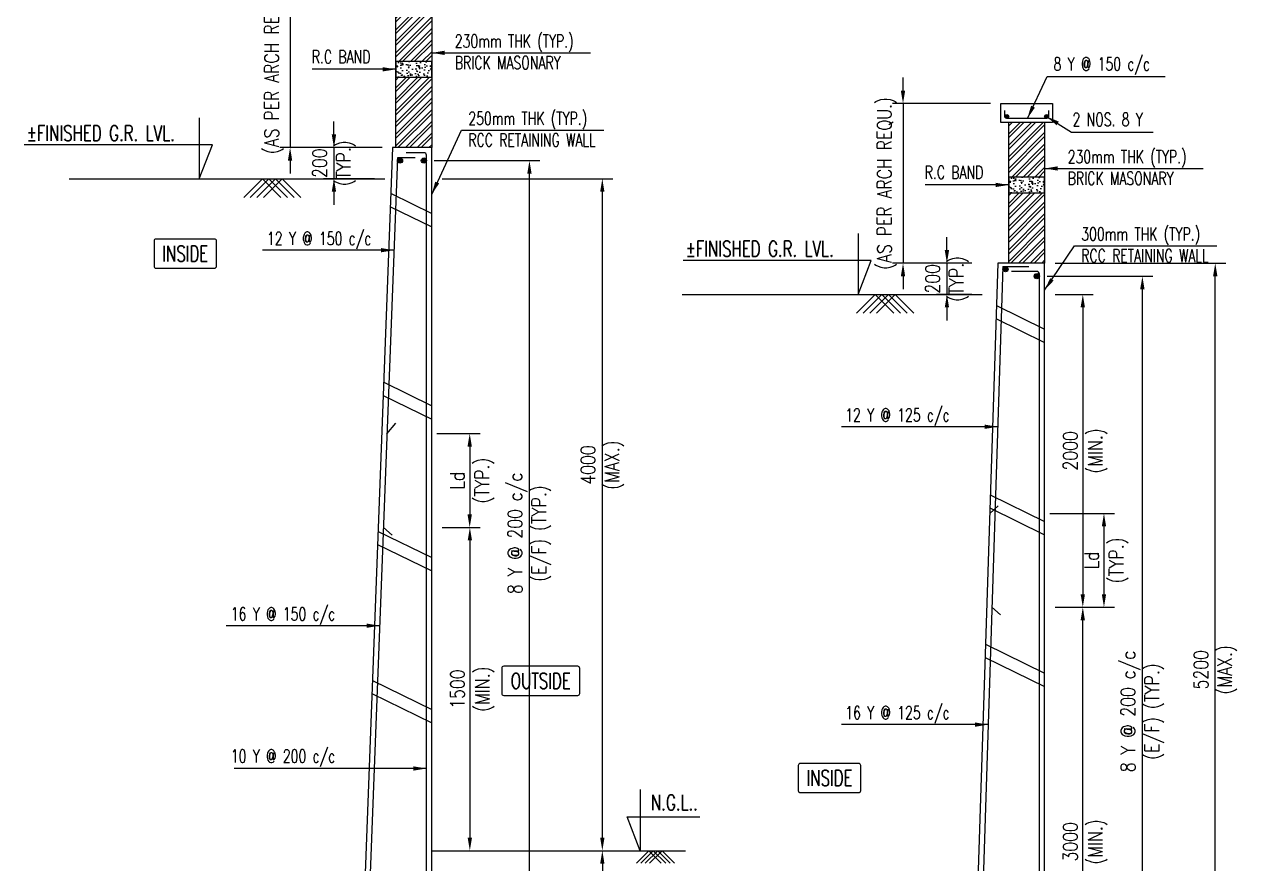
# Model space of a CAD drawing. Extents: x 345615 to 1272425, y -526289 to -156124.
# Drawn here: x 660745 to 684020, y -296770 to -280668 of the extents above; entities that cross this region are included whole.
import ezdxf
from ezdxf.enums import TextEntityAlignment as Align
from ezdxf.lldxf.tags import DXFTag

# ---------------------------------------------------------------- set-up
doc = ezdxf.new("R2010")
doc.units = 0
doc.header["$LTSCALE"] = 500
doc.header["$MEASUREMENT"] = 0
doc.header["$PDMODE"] = 35
doc.header["$PDSIZE"] = -15
doc.layers.get('DEFPOINTS').update_dxf_attribs({"color": 4})
for name, color, linetype in [('NO. BEAM', 3, 'Continuous'), ('S-COLUMN', 1, 'Continuous'), ('S-CONCRET LINE', 4, 'Continuous'), ('S-DIM-1', 5, 'Continuous'), ('S-HATCH', 253, 'Continuous'), ('S-LEVEL SECTION', 3, 'Continuous'), ('S-PCC', 9, 'Continuous'), ('S-REINFORCEMENT', 6, 'Continuous'), ('S-RETAINING WALL', 6, 'Continuous'), ('S-TEXT-1', 4, 'Continuous'), ('TITLE', 4, 'Continuous')]:
    doc.layers.add(name, color=color, linetype=linetype)
doc.layers.add('RIDE-PROFILE', color=8, linetype='Continuous', lineweight=25)
doc.styles.add('ROMANS', font='simplex.shx', dxfattribs={"width": 0.8, "height": 275, "bigfont": 'bigfont.shx'})
tags = doc.linetypes.add('HIDDEN', pattern=[0.375, 0.25, -0.125]).pattern_tags.tags
tags[6:7] = [DXFTag(74, 4), DXFTag(75, 0), DXFTag(340, '0'), DXFTag(46, 1.0), DXFTag(50, 0.0), DXFTag(44, 0.0), DXFTag(45, 0.0)]
tags[4:5] = [DXFTag(74, 4), DXFTag(75, 0), DXFTag(340, '0'), DXFTag(46, 1.0), DXFTag(50, 0.0), DXFTag(44, 0.0), DXFTag(45, 0.0)]
doc.dimstyles.new('dim100', dxfattribs={"dimtxt": 250, "dimasz": 250, "dimexe": 200, "dimexo": 200, "dimgap": 100, "dimtad": 1, "dimdec": 0, "dimzin": 0, "dimdsep": 46, "dimtxsty": 'ROMANS', "dimcen": 0, "dimclrd": 5, "dimclre": 5, "dimclrt": 4, "dimadec": 0, "dimazin": 0, "dimtfac": 1, "dimtdec": 0, "dimtix": 1, "dimtofl": 0, "dimtmove": 2, "dimatfit": 3, "dimfxl": 0, "dimtolj": 1, "dimtzin": 0, "dimlwd": -1, "dimlwe": -1, "dimarcsym": 0})
doc.dimstyles.new('dim33.33', dxfattribs={"dimtxt": 250, "dimasz": 250, "dimexe": 200, "dimexo": 200, "dimgap": 100, "dimtad": 1, "dimdec": 0, "dimlfac": 0.333331, "dimzin": 0, "dimdsep": 46, "dimtxsty": 'ROMANS', "dimcen": 0, "dimclrd": 5, "dimclre": 5, "dimclrt": 4, "dimadec": 0, "dimazin": 0, "dimtfac": 1, "dimtdec": 0, "dimtix": 1, "dimtofl": 0, "dimtmove": 2, "dimatfit": 3, "dimfxl": 0, "dimtolj": 1, "dimtzin": 0, "dimlwd": -1, "dimlwe": -1, "dimarcsym": 0})

# ---------------------------------------------------------------- blocks, each defined once
blk = doc.blocks.new('*D227')
at = {"layer": 'DEFPOINTS', "color": 0}
for p in [(668416, -283282, 0), (670443, -283282), (668416, -298670, 0)]:
    blk.add_point(p, dxfattribs=at)
at = {"layer": 'S-DIM-1', "color": 5}
for p, q in [((668616, -283282), (670643, -283282)), ((668616, -298670), (670643, -298670))]:
    blk.add_line(p, q, dxfattribs=at)
at = {"layer": 'S-DIM-1', "color": 5, "lineweight": -3}
blk.add_line((670443, -298420), (670443, -283532), dxfattribs=at)
at = {"layer": 'S-DIM-1', "color": 5}
for points in [[(670401, -283532), (670484, -283532), (670443, -283282)], [(670401, -298420), (670484, -298420), (670443, -298670)]]:
    blk.add_solid(points, dxfattribs=at)
at = {"layer": 'S-DIM-1', "color": 4, "insert": (670443, -290434), "char_height": 275, "attachment_point": 5, "rotation": 90, "style": 'ROMANS'}
blk.add_mtext('\\A1;8 Y @ 200 c/c\\P(E/F) (TYP.)', dxfattribs=at)
blk = doc.blocks.new('*D231')
at = {"layer": 'DEFPOINTS', "color": 0}
for p in [(668566, -283632, 0), (671842, -283632), (670346, -296520, 0)]:
    blk.add_point(p, dxfattribs=at)
at = {"layer": 'S-DIM-1', "color": 5}
for p, q in [((668766, -283632), (672042, -283632)), ((670546, -296520), (672042, -296520))]:
    blk.add_line(p, q, dxfattribs=at)
at = {"layer": 'S-DIM-1', "color": 5, "lineweight": -3}
blk.add_line((671842, -296270), (671842, -283882), dxfattribs=at)
at = {"layer": 'S-DIM-1', "color": 5}
for points in [[(671800, -283882), (671883, -283882), (671842, -283632)], [(671800, -296270), (671883, -296270), (671842, -296520)]]:
    blk.add_solid(points, dxfattribs=at)
at = {"layer": 'S-DIM-1', "color": 4, "insert": (671842, -289122), "char_height": 275, "attachment_point": 5, "rotation": 90, "style": 'ROMANS'}
blk.add_mtext('\\A1;{4000\\P(MAX.)}', dxfattribs=at)
blk = doc.blocks.new('*D232')
at = {"layer": 'DEFPOINTS', "color": 0}
for p in [(667816, -283032, -1), (666690, -283632), (667666, -283632, -1)]:
    blk.add_point(p, dxfattribs=at)
at = {"layer": 'S-DIM-1', "color": 5, "lineweight": -3}
for p, q in [((666690, -282782), (666690, -282532)), ((666690, -283032), (666690, -283632)), ((666690, -283882), (666690, -284132))]:
    blk.add_line(p, q, dxfattribs=at)
at = {"layer": 'S-DIM-1', "color": 5}
for p, q in [((667616, -283032), (666490, -283032)), ((667466, -283632), (666490, -283632))]:
    blk.add_line(p, q, dxfattribs=at)
for points in [[(666648, -282782), (666732, -282782), (666690, -283032)], [(666648, -283882), (666732, -283882), (666690, -283632)]]:
    blk.add_solid(points, dxfattribs=at)
at = {"layer": 'S-DIM-1', "color": 4, "insert": (666690, -283332), "char_height": 275, "attachment_point": 5, "rotation": 90, "style": 'ROMANS'}
blk.add_mtext('\\A1;200\\P(TYP.)', dxfattribs=at)
blk = doc.blocks.new('*D233')
at = {"layer": 'DEFPOINTS', "color": 0}
for p in [(667726, -279972), (665848, -283032), (667756, -283032)]:
    blk.add_point(p, dxfattribs=at)
at = {"layer": 'S-DIM-1', "color": 5, "lineweight": -3}
for p, q in [((665848, -279722), (665848, -279472)), ((665848, -279972), (665848, -283032)), ((665848, -283282), (665848, -283532))]:
    blk.add_line(p, q, dxfattribs=at)
at = {"layer": 'S-DIM-1', "color": 5}
for p, q in [((667526, -279972), (665648, -279972)), ((667556, -283032), (665648, -283032))]:
    blk.add_line(p, q, dxfattribs=at)
for points in [[(665806, -279722), (665889, -279722), (665848, -279972)], [(665806, -283282), (665889, -283282), (665848, -283032)]]:
    blk.add_solid(points, dxfattribs=at)
at = {"layer": 'S-DIM-1', "color": 4, "insert": (665538, -281502), "char_height": 275, "attachment_point": 5, "rotation": 90, "style": 'ROMANS'}
blk.add_mtext('\\A1;(AS PER ARCH REQU.)', dxfattribs=at)
blk = doc.blocks.new('*D234')
at = {"layer": 'DEFPOINTS', "color": 0}
for p in [(668466, -288520), (668566, -290320), (669296, -290320)]:
    blk.add_point(p, dxfattribs=at)
at = {"layer": 'S-DIM-1', "color": 5}
for p, q in [((668666, -288520), (669496, -288520)), ((668766, -290320), (669496, -290320))]:
    blk.add_line(p, q, dxfattribs=at)
at = {"layer": 'S-DIM-1', "color": 5, "lineweight": -3}
blk.add_line((669296, -288770), (669296, -290070), dxfattribs=at)
at = {"layer": 'S-DIM-1', "color": 5}
for points in [[(669254, -288770), (669338, -288770), (669296, -288520)], [(669254, -290070), (669338, -290070), (669296, -290320)]]:
    blk.add_solid(points, dxfattribs=at)
at = {"layer": 'S-DIM-1', "color": 4, "char_height": 275, "rotation": 90, "style": 'ROMANS'}
for s, insert, attachment_point in [('\\A1;(TYP.)', (669396, -289420), 2), ('\\A1;Ld', (669196, -289420), 8)]:
    blk.add_mtext(s, dxfattribs=dict(at, insert=insert, attachment_point=attachment_point))
blk = doc.blocks.new('*D235')
at = {"layer": 'DEFPOINTS', "color": 0}
for p in [(668566, -290320, 0), (668566, -296520), (669299, -296520)]:
    blk.add_point(p, dxfattribs=at)
at = {"layer": 'S-DIM-1', "color": 5}
for p, q in [((668766, -290320), (669499, -290320)), ((668766, -296520), (669499, -296520))]:
    blk.add_line(p, q, dxfattribs=at)
at = {"layer": 'S-DIM-1', "color": 5, "lineweight": -3}
blk.add_line((669299, -290570), (669299, -296270), dxfattribs=at)
at = {"layer": 'S-DIM-1', "color": 5}
for points in [[(669257, -290570), (669340, -290570), (669299, -290320)], [(669257, -296270), (669340, -296270), (669299, -296520)]]:
    blk.add_solid(points, dxfattribs=at)
at = {"layer": 'S-DIM-1', "color": 4, "char_height": 275, "rotation": 90, "style": 'ROMANS'}
for s, insert, attachment_point in [('\\A1;(MIN.)}', (669399, -293420), 2), ('\\A1;{1500', (669199, -293420), 8)]:
    blk.add_mtext(s, dxfattribs=dict(at, insert=insert, attachment_point=attachment_point))
blk = doc.blocks.new('*D236')
at = {"layer": 'DEFPOINTS', "color": 0}
for p in [(671075, -296520, 0), (669499, -300120, 0), (671842, -300120)]:
    blk.add_point(p, dxfattribs=at)
at = {"layer": 'S-DIM-1', "color": 5}
for p, q in [((671275, -296520), (672042, -296520)), ((669699, -300120), (672042, -300120))]:
    blk.add_line(p, q, dxfattribs=at)
at = {"layer": 'S-DIM-1', "color": 5, "lineweight": -3}
blk.add_line((671842, -296770), (671842, -299870), dxfattribs=at)
at = {"layer": 'S-DIM-1', "color": 5}
for points in [[(671800, -296770), (671883, -296770), (671842, -296520)], [(671800, -299870), (671883, -299870), (671842, -300120)]]:
    blk.add_solid(points, dxfattribs=at)
at = {"layer": 'S-DIM-1', "color": 4, "insert": (671752, -298320), "char_height": 275, "attachment_point": 5, "rotation": 90, "style": 'ROMANS'}
blk.add_mtext('\\A1; (MIN.)\\P1200MM ', dxfattribs=at)
blk = doc.blocks.new('*D239')
at = {"layer": 'DEFPOINTS', "color": 0}
for p in [(680182, -285500, 0), (682209, -285500), (680182, -303700, 0)]:
    blk.add_point(p, dxfattribs=at)
at = {"layer": 'S-DIM-1', "color": 5}
for p, q in [((680382, -285500), (682409, -285500)), ((680382, -303700), (682409, -303700))]:
    blk.add_line(p, q, dxfattribs=at)
at = {"layer": 'S-DIM-1', "color": 5, "lineweight": -3}
blk.add_line((682209, -303450), (682209, -285750), dxfattribs=at)
at = {"layer": 'S-DIM-1', "color": 5}
for points in [[(682167, -285750), (682250, -285750), (682209, -285500)], [(682167, -303450), (682250, -303450), (682209, -303700)]]:
    blk.add_solid(points, dxfattribs=at)
at = {"layer": 'S-DIM-1', "color": 4, "insert": (682209, -293850), "char_height": 275, "attachment_point": 5, "rotation": 90, "style": 'ROMANS'}
blk.add_mtext('\\A1;8 Y @ 200 c/c\\P(E/F) (TYP.)', dxfattribs=at)
blk = doc.blocks.new('*D243')
at = {"layer": 'DEFPOINTS', "color": 0}
for p in [(680332, -285250), (683608, -285250), (682112, -300850, 0)]:
    blk.add_point(p, dxfattribs=at)
at = {"layer": 'S-DIM-1', "color": 5}
for p, q in [((680532, -285250), (683808, -285250)), ((682312, -300850), (683808, -300850))]:
    blk.add_line(p, q, dxfattribs=at)
at = {"layer": 'S-DIM-1', "color": 5, "lineweight": -3}
blk.add_line((683608, -300600), (683608, -285500), dxfattribs=at)
at = {"layer": 'S-DIM-1', "color": 5}
for points in [[(683566, -285500), (683649, -285500), (683608, -285250)], [(683566, -300600), (683649, -300600), (683608, -300850)]]:
    blk.add_solid(points, dxfattribs=at)
at = {"layer": 'S-DIM-1', "color": 4, "insert": (683608, -293050), "char_height": 275, "attachment_point": 5, "rotation": 90, "style": 'ROMANS'}
blk.add_mtext('\\A1;5200\\P(MAX.)', dxfattribs=at)
blk = doc.blocks.new('*D244')
at = {"layer": 'DEFPOINTS', "color": 0}
for p in [(679132, -285250, -1), (678456, -285850), (679132, -285850, -1)]:
    blk.add_point(p, dxfattribs=at)
at = {"layer": 'S-DIM-1', "color": 5, "lineweight": -3}
for p, q in [((678456, -285000), (678456, -284750)), ((678456, -285250), (678456, -285850)), ((678456, -286100), (678456, -286350))]:
    blk.add_line(p, q, dxfattribs=at)
at = {"layer": 'S-DIM-1', "color": 5}
for p, q in [((678932, -285250), (678256, -285250)), ((678932, -285850), (678256, -285850))]:
    blk.add_line(p, q, dxfattribs=at)
for points in [[(678415, -285000), (678498, -285000), (678456, -285250)], [(678415, -286100), (678498, -286100), (678456, -285850)]]:
    blk.add_solid(points, dxfattribs=at)
at = {"layer": 'S-DIM-1', "color": 4, "insert": (678456, -285550), "char_height": 275, "attachment_point": 5, "rotation": 90, "style": 'ROMANS'}
blk.add_mtext('\\A1;200\\P(TYP.)', dxfattribs=at)
blk = doc.blocks.new('*D246')
at = {"layer": 'DEFPOINTS', "color": 0}
for p in [(679492, -282190), (677614, -285250), (679132, -285250)]:
    blk.add_point(p, dxfattribs=at)
at = {"layer": 'S-DIM-1', "color": 5, "lineweight": -3}
for p, q in [((677614, -281940), (677614, -281690)), ((677614, -282190), (677614, -285250)), ((677614, -285500), (677614, -285750))]:
    blk.add_line(p, q, dxfattribs=at)
at = {"layer": 'S-DIM-1', "color": 5}
for p, q in [((679292, -282190), (677414, -282190)), ((678932, -285250), (677414, -285250))]:
    blk.add_line(p, q, dxfattribs=at)
for points in [[(677572, -281940), (677655, -281940), (677614, -282190)], [(677572, -285500), (677655, -285500), (677614, -285250)]]:
    blk.add_solid(points, dxfattribs=at)
at = {"layer": 'S-DIM-1', "color": 4, "insert": (677304, -283720), "char_height": 275, "attachment_point": 5, "rotation": 90, "style": 'ROMANS'}
blk.add_mtext('\\A1;(AS PER ARCH REQU.)', dxfattribs=at)
blk = doc.blocks.new('*D247')
at = {"layer": 'DEFPOINTS', "color": 0}
for p in [(680232, -290050), (680332, -291850), (681471, -291850)]:
    blk.add_point(p, dxfattribs=at)
at = {"layer": 'S-DIM-1', "color": 5}
for p, q in [((680432, -290050), (681671, -290050)), ((680532, -291850), (681671, -291850))]:
    blk.add_line(p, q, dxfattribs=at)
at = {"layer": 'S-DIM-1', "color": 5, "lineweight": -3}
blk.add_line((681471, -290300), (681471, -291600), dxfattribs=at)
at = {"layer": 'S-DIM-1', "color": 5}
for points in [[(681430, -290300), (681513, -290300), (681471, -290050)], [(681430, -291600), (681513, -291600), (681471, -291850)]]:
    blk.add_solid(points, dxfattribs=at)
at = {"layer": 'S-DIM-1', "color": 4, "char_height": 275, "rotation": 90, "style": 'ROMANS'}
for s, insert, attachment_point in [('\\A1;(TYP.)', (681571, -290950), 2), ('\\A1;Ld', (681371, -290950), 8)]:
    blk.add_mtext(s, dxfattribs=dict(at, insert=insert, attachment_point=attachment_point))
blk = doc.blocks.new('*D249')
at = {"layer": 'DEFPOINTS', "color": 0}
for p in [(680332, -291850, 0), (681065, -291850), (680332, -300850, 0)]:
    blk.add_point(p, dxfattribs=at)
at = {"layer": 'S-DIM-1', "color": 5}
for p, q in [((680532, -291850), (681265, -291850)), ((680532, -300850), (681265, -300850))]:
    blk.add_line(p, q, dxfattribs=at)
at = {"layer": 'S-DIM-1', "color": 5, "lineweight": -3}
blk.add_line((681065, -300600), (681065, -292100), dxfattribs=at)
at = {"layer": 'S-DIM-1', "color": 5}
for points in [[(681023, -292100), (681106, -292100), (681065, -291850)], [(681023, -300600), (681106, -300600), (681065, -300850)]]:
    blk.add_solid(points, dxfattribs=at)
at = {"layer": 'S-DIM-1', "color": 4, "char_height": 275, "rotation": 90, "style": 'ROMANS'}
for s, insert, attachment_point in [('\\A1;3000', (680965, -296350), 8), ('\\A1;(MIN.)', (681165, -296350), 2)]:
    blk.add_mtext(s, dxfattribs=dict(at, insert=insert, attachment_point=attachment_point))
blk = doc.blocks.new('*D250')
at = {"layer": 'DEFPOINTS', "color": 0}
for p in [(680332, -285850, 0), (680332, -291850, 0), (681065, -291850)]:
    blk.add_point(p, dxfattribs=at)
at = {"layer": 'S-DIM-1', "color": 5}
for p, q in [((680532, -285850), (681265, -285850)), ((680532, -291850), (681265, -291850))]:
    blk.add_line(p, q, dxfattribs=at)
at = {"layer": 'S-DIM-1', "color": 5, "lineweight": -3}
blk.add_line((681065, -286100), (681065, -291600), dxfattribs=at)
at = {"layer": 'S-DIM-1', "color": 5}
for points in [[(681023, -286100), (681106, -286100), (681065, -285850)], [(681023, -291600), (681106, -291600), (681065, -291850)]]:
    blk.add_solid(points, dxfattribs=at)
at = {"layer": 'S-DIM-1', "color": 4, "char_height": 275, "rotation": 90, "style": 'ROMANS'}
for s, insert, attachment_point in [('\\A1;2000', (680965, -288850), 8), ('\\A1;(MIN.)', (681165, -288850), 2)]:
    blk.add_mtext(s, dxfattribs=dict(at, insert=insert, attachment_point=attachment_point))

msp = doc.modelspace()

# ---------------------------------------------------------------- hatches: boundary and pattern name
at = {"layer": 'S-HATCH'}
h = msp.add_hatch(dxfattribs=at)
h.set_pattern_fill('ANSI32', color=256, scale=420, style=0)
h.set_pattern_definition([(45, (-8023321, 117771.68), (-111.369318, 111.369318), []), (45, (-8023246.76, 117771.68), (-111.369318, 111.369318), [])])
h.paths.add_polyline_path([(667876.282, -281381.936), (668566.282, -281381.936), (668566.282, -280331.936), (667876.282, -280331.936)])
h.paths.add_polyline_path([(668566.282, -281681.936), (667876.282, -281681.936), (667876.282, -283031.936), (668566.282, -283031.936)])
h = msp.add_hatch(dxfattribs=at)
h.set_pattern_fill('ANSI32', color=256, scale=420, style=0)
h.set_pattern_definition([(45, (-8011554.99, 115553.97), (-111.369318, 111.369318), []), (45, (-8011480.75, 115553.97), (-111.369318, 111.369318), [])])
h.paths.add_polyline_path([(679642.297, -283599.645), (680332.297, -283599.645), (680332.297, -282549.645), (679642.297, -282549.645)])
h.paths.add_polyline_path([(680332.297, -283899.645), (679642.297, -283899.645), (679642.297, -285249.645), (680332.297, -285249.645)])
at = {"layer": 'S-PCC', "linetype": 'ByBlock'}
h = msp.add_hatch(dxfattribs=at)
h.set_pattern_fill('AR-CONC,_O', color=256, scale=30)
h.set_pattern_definition([(50, (-17655525.18, 1128458), (215.1780548, -18.8256405), [22.5, -247.5]), (355, (-17655525.18, 1128458), (-41.6254, 225.65764), [18, -198]), (100.4514445, (-17655507.24, 1128456.43), (173.552654, 206.8319973), [19.1220576, -210.3426336]), (46.1842, (-17655525.18, 1128518), (320.1723992, -49.6557842), [33.75, -371.25]), (96.6356355, (-17655498.5, 1128513.86), (280.3985837, 292.23558), [28.6831026, -315.514128]), (351.184164, (-17655525.18, 1128518), (280.3985835, 292.23558), [27, -297.0000003]), (21, (-17655495.18, 1128503), (179.0721156, -120.7856672), [22.5, -247.5]), (326, (-17655495.18, 1128503), (72.9945996, 217.5450135), [18, -198]), (71.4514447, (-17655480.25, 1128492.93), (252.066713, 96.7593458), [19.122057, -210.3426336]), (37.5, (-17655525.176, 1128457.995), (3.6479566, 99.86815615), [0, -195.6, 0, -201, 0, -198.75]), (7.5, (-17655525.18, 1128458), (78.92086123, 118.32351356), [0, -114.6, 0, -191.1, 0, -75.75]), (327.5, (-17655592.08, 1128457.995), (160.14673085, -6.76646152), [0, -75, 0, -234, 0, -310.5]), (317.5, (-17655622.08, 1128458), (174.9558508, 30.0314947), [0, -97.5, 0, -155.4, 0, -220.5])])
h.paths.add_polyline_path([(668566.282, -281381.936), (667876.282, -281381.936), (667876.282, -281681.936), (668566.282, -281681.936)])
h = msp.add_hatch(dxfattribs=at)
h.set_pattern_fill('AR-CONC,_O', color=256, scale=30)
h.set_pattern_definition([(50, (-17643759.16, 1126240.29), (215.1780548, -18.8256405), [22.5, -247.5]), (355, (-17643759.16, 1126240.29), (-41.6254, 225.65764), [18, -198]), (100.4514445, (-17643741.23, 1126238.72), (173.552654, 206.8319973), [19.1220576, -210.3426336]), (46.1842, (-17643759.16, 1126300.29), (320.1723992, -49.6557842), [33.75, -371.25]), (96.6356355, (-17643732.48, 1126296.15), (280.3985837, 292.23558), [28.6831026, -315.514128]), (351.184164, (-17643759.16, 1126300.3), (280.3985835, 292.23558), [27, -297.0000003]), (21, (-17643729.16, 1126285.29), (179.0721156, -120.7856672), [22.5, -247.5]), (326, (-17643729.16, 1126285.29), (72.9945996, 217.5450135), [18, -198]), (71.4514447, (-17643714.24, 1126275.22), (252.066713, 96.7593458), [19.122057, -210.3426336]), (37.5, (-17643759.16, 1126240.29), (3.6479566, 99.86815615), [0, -195.6, 0, -201, 0, -198.75]), (7.5, (-17643759.16, 1126240.29), (78.92086123, 118.32351356), [0, -114.6, 0, -191.1, 0, -75.75]), (327.5, (-17643826.06, 1126240.29), (160.14673085, -6.76646152), [0, -75, 0, -234, 0, -310.5]), (317.5, (-17643856.06, 1126240.29), (174.9558508, 30.0314947), [0, -97.5, 0, -155.4, 0, -220.5])])
h.paths.add_polyline_path([(680332.297, -283599.645), (679642.297, -283599.645), (679642.297, -283899.645), (680332.297, -283899.645)])

# ---------------------------------------------------------------- linework, layer by layer
at = {"color": 1}
msp.add_line((668566.282, -296519.884, -8.324), (673439.861, -296519.884, -8.324), dxfattribs=at)
at = {"layer": 'NO. BEAM', "color": 7}
for points, elevation in [([(664396.415, -284786.999), (663276.415, -284786.999, 0.414213562), (663236.415, -284826.999), (663236.415, -285306.999, 0.414213562), (663276.415, -285346.999), (664396.415, -285346.999, 0.414213562), (664436.415, -285306.999), (664436.415, -284826.999, 0.414213562)], -8.324), ([(671369.64, -292982.691), (669949.64, -292982.691, 0.414213562), (669909.64, -293022.691), (669909.64, -293502.691, 0.414213562), (669949.64, -293542.691), (671369.64, -293542.691, 0.414213562), (671409.64, -293502.691), (671409.64, -293022.691, 0.414213562)], 20.933), ([(676763.716, -294846.369), (675643.716, -294846.369, 0.414213562), (675603.716, -294886.369), (675603.716, -295366.369, 0.414213562), (675643.716, -295406.369), (676763.716, -295406.369, 0.414213562), (676803.716, -295366.369), (676803.716, -294886.369, 0.414213562)], -8.324)]:
    msp.add_lwpolyline(points, format="xyb", close=True, dxfattribs=dict(at, elevation=elevation))
at = {"layer": 'RIDE-PROFILE', "color": 2, "linetype": 'HIDDEN', "ltscale": 1000}
for p, q in [((667785.455, -283916.838, -9.124), (668566.282, -284299.28, -9.124)), ((667776.725, -284167.461, -9.124), (668566.282, -284554.179, -9.124)), ((679406.05, -286063.32, -9.124), (680332.297, -286516.988, -9.124)), ((679397.955, -286314.255, -9.124), (680332.297, -286771.888, -9.124)), ((667645.11, -287536.045, -9.124), (668566.282, -287987.228, -9.124)), ((667635.6, -287786.287, -9.124), (668566.282, -288242.127, -9.124)), ((679288.934, -289693.906, -9.124), (680332.297, -290204.936, -9.124)), ((679280.839, -289944.841, -9.124), (680332.297, -290459.836, -9.124)), ((667536.463, -290394.883, -9.124), (668566.282, -290899.28, -9.124)), ((667526.953, -290645.125, -9.124), (668566.282, -291154.179, -9.124)), ((679196.458, -292560.664, -9.124), (680332.297, -293116.988, -9.124)), ((679188.363, -292811.599, -9.124), (680332.297, -293371.888, -9.124)), ((667427.817, -293253.722, -7.524), (668566.282, -293811.332, -7.524)), ((667418.307, -293503.963, -7.524), (668566.282, -294066.231, -7.524))]:
    msp.add_line(p, q, dxfattribs=at)
at = {"layer": 'S-COLUMN', "color": 4, "elevation": -8.324}
for points in [[(667876.282, -283031.936), (667876.282, -280331.936)], [(668566.282, -280331.936), (668566.282, -283031.936)], [(679642.297, -285249.645), (679642.297, -282549.645)], [(680332.297, -282549.645), (680332.297, -285249.645)]]:
    msp.add_lwpolyline(points, dxfattribs=at)
at = {"layer": 'S-CONCRET LINE', "elevation": -8.324}
msp.add_lwpolyline([(679492.297, -282549.645), (679492.297, -282189.645), (680482.297, -282189.645), (680482.297, -282549.645)], close=True, dxfattribs=at)
at = {"layer": 'S-LEVEL SECTION'}
for p, q in [((661607.11, -283631.936, -8.324), (667666.282, -283631.936, -8.324)), ((673373.125, -285849.645, -8.324), (679132.297, -285849.645, -8.324))]:
    msp.add_line(p, q, dxfattribs=at)
at = {"layer": 'S-LEVEL SECTION', "elevation": -8.324}
for points in [[(664105.63, -282461.537), (664105.63, -283631.936), (664355.63, -282981.936), (660745.001, -282981.936)], [(676753.645, -284679.245), (676753.645, -285849.645), (677003.645, -285199.645), (673393.016, -285199.645)], [(672566.712, -295349.485), (672566.712, -296519.884), (672316.712, -295869.884), (673710.443, -295869.884)]]:
    msp.add_lwpolyline(points, dxfattribs=at)
at = {"layer": 'S-PCC', "elevation": -8.324}
for points in [[(668566.282, -281381.936), (667876.282, -281381.936), (667876.282, -281681.936), (668566.282, -281681.936)], [(680332.297, -283599.645), (679642.297, -283599.645), (679642.297, -283899.645), (680332.297, -283899.645)]]:
    msp.add_lwpolyline(points, close=True, dxfattribs=at)
for points in [[(664957.357, -283989.909), (665315.33, -283631.936), (665673.303, -283989.909)], [(665083.92, -283989.909), (665441.893, -283631.936), (665799.866, -283989.909)], [(665210.482, -283989.909), (665568.455, -283631.936), (665926.428, -283989.909)], [(665337.045, -283989.909), (665695.018, -283631.936), (666052.991, -283989.909)], [(676723.372, -286207.618), (677081.345, -285849.645), (677439.318, -286207.618)], [(676849.935, -286207.618), (677207.908, -285849.645), (677565.88, -286207.618)], [(676976.497, -286207.618), (677334.47, -285849.645), (677692.443, -286207.618)], [(677103.06, -286207.618), (677461.033, -285849.645), (677819.005, -286207.618)], [(672974.22, -296758.533), (672735.572, -296519.884), (672496.923, -296758.533)], [(673058.595, -296758.533), (672819.947, -296519.884), (672581.298, -296758.533)], [(673142.97, -296758.533), (672904.322, -296519.884), (672665.673, -296758.533)], [(673227.345, -296758.533), (672988.697, -296519.884), (672750.048, -296758.533)]]:
    msp.add_lwpolyline(points, dxfattribs=at)
at = {"layer": 'S-REINFORCEMENT', "color": 5, "ltscale": 10}
for p, q in [((667908.754, -283231.936, -8.324), (667278.351, -299819.884, -8.324)), ((668249.117, -283231.936, -8.324), (667908.754, -283231.936, -8.324)), ((679530.196, -285316.399, -8.324), (678893.64, -305049.645, -8.324))]:
    msp.add_line(p, q, dxfattribs=at)
at = {"layer": 'S-REINFORCEMENT', "color": 5, "elevation": -8.324}
msp.add_lwpolyline([(680407.297, -282324.645), (680407.297, -282437.145, -0.414213562), (680369.797, -282474.645), (679604.797, -282474.645, -0.414213562), (679567.297, -282437.145), (679567.297, -282324.645)], format="xyb", dxfattribs=at)
at = {"layer": 'S-REINFORCEMENT', "color": 5, "const_width": 37.5, "elevation": -8.324}
for points in [[(679586.047, -282437.145, 1), (679623.547, -282437.145, 1)], [(680388.547, -282437.145, -1), (680351.047, -282437.145, -1)]]:
    msp.add_lwpolyline(points, format="xyb", close=True, dxfattribs=at)
at = {"layer": 'S-REINFORCEMENT', "color": 5, "ltscale": 10, "elevation": -8.324}
for points in [[(666266.282, -299869.884), (666316.282, -299919.884), (668416.282, -299919.884, 0.414213562), (668466.282, -299869.884), (668466.282, -283181.936, 0.414213562), (668416.282, -283131.936), (668076.282, -283131.936)], [(677882.297, -305099.645), (677932.297, -305149.645), (680182.297, -305149.645, 0.414213562), (680232.297, -305099.645), (680232.297, -285458.6, 0.414213562), (680182.297, -285408.6), (679699.297, -285408.6)]]:
    msp.add_lwpolyline(points, format="xyb", dxfattribs=at)
at = {"layer": 'S-REINFORCEMENT', "color": 5, "ltscale": 10, "const_width": 50, "elevation": -8.324}
for points in [[(667932.552, -283281.936, 1), (667982.552, -283281.936, 1)], [(668391.282, -283281.936, 1), (668441.282, -283281.936, 1)], [(679555.295, -285366.399, 1), (679605.295, -285366.399, 1)], [(680157.297, -285499.645, 1), (680207.297, -285499.645, 1)]]:
    msp.add_lwpolyline(points, format="xyb", close=True, dxfattribs=at)
at = {"layer": 'S-REINFORCEMENT', "color": 5, "ltscale": 10, "elevation": -8.324}
for points in [[(679530.196, -285316.399), (680031.455, -285316.399)], [(667707.536, -288526.638), (667876.852, -288320.106)], [(679277.459, -290049.645), (679443.547, -289904.379)], [(667639.386, -290319.884), (667805.475, -290465.15)], [(679319.446, -291849.645), (679485.535, -291994.91)]]:
    msp.add_lwpolyline(points, dxfattribs=at)
at = {"layer": 'S-REINFORCEMENT', "color": 5}
for centre in [(679604.797, -282437.145, -8.324), (680369.797, -282437.145, -8.324)]:
    msp.add_circle(centre, 37.5, dxfattribs=at)
at = {"layer": 'S-REINFORCEMENT', "color": 5, "ltscale": 10}
for centre in [(667957.552, -283281.936, -8.324), (668416.282, -283281.936, -8.324), (679580.295, -285366.399, -8.324), (680182.297, -285499.645, -8.324)]:
    msp.add_circle(centre, 50, dxfattribs=at)
at = {"layer": 'S-RETAINING WALL', "color": 4}
for p, q in [((667816.282, -283031.936, -8.324), (667216.282, -298819.884, -8.324)), ((668566.282, -283031.936, -8.324), (667816.282, -283031.936, -8.324)), ((679432.297, -285249.645, -8.324), (678832.297, -303849.645, -8.324)), ((680332.297, -285249.645, -8.324), (679432.297, -285249.645, -8.324))]:
    msp.add_line(p, q, dxfattribs=at)
at = {"layer": 'S-RETAINING WALL', "color": 4, "elevation": -8.324}
for points in [[(668566.282, -300119.884), (668566.282, -283031.936)], [(680332.297, -305349.645), (680332.297, -285249.645)]]:
    msp.add_lwpolyline(points, dxfattribs=at)

# ---------------------------------------------------------------- texts
at = {"layer": 'S-LEVEL SECTION', "style": 'ROMANS', "width": 0.7}
for s, p in [('%%PFINISHED G.R. LVL.', (660791.764, -282756.936, -8.324)), ('%%PFINISHED G.R. LVL.', (673439.779, -284974.645, -8.324)), ('N.G.L..', (672776.178, -295595.472, 20.933))]:
    msp.add_text(s, height=300, dxfattribs=at).set_placement(p, align=Align.MIDDLE_LEFT)
at = {"layer": 'S-TEXT-1', "style": 'ROMANS', "width": 0.7}
for s, p in [('230mm THK (TYP.)', (669009.616, -280991.434, -8.324)), ('R.C BAND', (666264.055, -281291.936, -8.324)), ('BRICK MASONARY', (669009.616, -281405.72, -8.324)), ('8 Y @ 150 c/c', (680502.797, -281428.89, -8.324)), ('250mm THK (TYP.)', (669269.584, -282473.702, -8.324)), ('2 NOS. 8 Y', (680867.631, -282494.774, -8.324)), ('RCC RETAINING WALL', (669269.584, -282887.988, -8.324)), ('230mm THK (TYP.)', (680775.631, -283209.143, -8.324)), ('R.C BAND', (678030.07, -283509.645, -8.324)), ('BRICK MASONARY', (680775.631, -283623.429, -8.324)), ('12 Y @ 150 c/c', (665404.323, -284776.255, -8.324)), ('300mm THK (TYP.)', (681035.599, -284691.411, -8.324)), ('RCC RETAINING WALL', (681035.599, -285105.696, -8.324)), ('12 Y @ 125 c/c', (676505.051, -288162.776, -8.324)), ('16 Y @ 150 c/c', (664711.06, -291979.435, -8.324)), ('16 Y @ 125 c/c', (676505.051, -293872.409, -8.324)), ('10 Y @ 200 c/c', (664711.06, -294705.991, -8.324))]:
    msp.add_text(s, height=250, dxfattribs=at).set_placement(p, align=Align.MIDDLE_LEFT)
at = {"layer": 'TITLE', "color": 2, "style": 'ROMANS', "width": 0.7}
for s, p in [('INSIDE', (663836.415, -285066.999, -8.324)), ('OUTSIDE', (670659.64, -293262.691, 20.933)), ('INSIDE', (676203.716, -295126.369, -8.324))]:
    msp.add_text(s, height=300, dxfattribs=at).set_placement(p, align=Align.MIDDLE_CENTER)

# ---------------------------------------------------------------- dimensions: what is measured, and where the dimension line sits
at = {"layer": 'S-DIM-1'}
for base, p1, p2, angle, text, override, picture, middle in [((665847.782, -283031.936, -8.324), (667726.282, -279971.936, -8.324), (667756.282, -283031.936, -8.324), 90, '(AS PER ARCH REQU.)', {"dimtofl": 1, "dimtmove": 0, "dimlwd": 65533}, '*D233', (665538.259, -281501.936, -8.324)), ((677613.797, -285249.645, -8.324), (679492.297, -282189.645, -8.324), (679132.297, -285249.645, -8.324), 90, '(AS PER ARCH REQU.)', {"dimtofl": 1, "dimtmove": 0, "dimlwd": 65533}, '*D246', (677304.273, -283719.645, -8.324)), ((681064.613, -291849.645, -8.324), (680332.297, -285849.645, -8.324), (680332.297, -291849.645, -8.324), 90, '<>\\X(MIN.)', {"dimtxt": 250, "dimasz": 250, "dimtxsty": 'ROMANS', "dimtofl": 1, "dimtmove": 0, "dimlwd": 65533}, '*D250', (681064.613, -288849.645, -8.324)), ((669295.961, -290319.884, -8.324), (668466.282, -288519.884, -8.324), (668566.282, -290319.884, -8.324), 90, 'Ld\\X(TYP.)', {"dimtxt": 250, "dimasz": 250, "dimtofl": 1, "dimtmove": 0, "dimlwd": 65533}, '*D234', (669295.961, -289419.884, -8.324)), ((681471.203, -291849.645, -8.324), (680232.297, -290049.645, -8.324), (680332.297, -291849.645, -8.324), 90, 'Ld\\X(TYP.)', {"dimtxt": 250, "dimasz": 250, "dimtofl": 1, "dimtmove": 0, "dimlwd": 65533}, '*D247', (681471.203, -290949.645, -8.324)), ((669298.598, -296519.884, -8.324), (668566.282, -290319.884, -8.324), (668566.282, -296519.884, -8.324), 90, '{1500\\X(MIN.)}', {"dimtxt": 250, "dimasz": 250, "dimtxsty": 'ROMANS', "dimtofl": 1, "dimtmove": 0, "dimlwd": 65533}, '*D235', (669298.598, -293419.884, -8.324)), ((681064.613, -291849.645, -8.324), (680332.297, -300849.645, -8.324), (680332.297, -291849.645, -8.324), 270, '<>\\X(MIN.)', {"dimtxt": 250, "dimasz": 250, "dimtxsty": 'ROMANS', "dimtofl": 1, "dimtmove": 0, "dimlwd": 65533}, '*D249', (681064.613, -296349.645, -8.324))]:
    dim = msp.add_linear_dim(base=base, p1=p1, p2=p2, angle=angle, text=text, dimstyle='dim33.33', override=override, dxfattribs=at)
    dim.commit()
    dim.dimension.update_dxf_attribs({"geometry": picture, "text_midpoint": middle})
for base, p1, p2, angle, text, override, picture, middle in [((666690.165, -283631.936, -7.071), (667816.282, -283031.936, -8.324), (667666.282, -283631.936, -8.324), 90, '<>\\X(TYP.)', {"dimtofl": 1, "dimtmove": 0, "dimlwd": 65533}, '*D232', (666690.165, -283331.936, -7.071)), ((670442.601, -283281.936, -8.324), (668416.282, -298669.883, -8.324), (668416.282, -283281.936, -8.324), 90, '8 Y @ 200 c/c\\X(E/F) (TYP.)', {"dimtxt": 250, "dimasz": 250, "dimtofl": 1, "dimtmove": 0, "dimlwd": 65533}, '*D227', (670442.601, -290433.543, -8.324)), ((671841.643, -283631.936, -8.324), (670345.521, -296519.884, -8.324), (668566.282, -283631.936, -8.324), 270, '{4000\\X(MAX.)}', {"dimtxt": 250, "dimasz": 250, "dimtxsty": 'ROMANS', "dimtofl": 1, "dimtmove": 0, "dimlwd": 65533}, '*D231', (671841.643, -289122.132, -8.324)), ((678456.18, -285849.645, -7.071), (679132.297, -285249.645, -8.324), (679132.297, -285849.645, -8.324), 90, '<>\\X(TYP.)', {"dimtofl": 1, "dimtmove": 0, "dimlwd": 65533}, '*D244', (678456.18, -285549.645, -7.071)), ((683607.658, -285249.645, -8.324), (682111.536, -300849.645, -8.324), (680332.297, -285249.645, -8.324), 270, '<>\\X(MAX.)', {"dimtxt": 250, "dimasz": 250, "dimtxsty": 'ROMANS', "dimtofl": 1, "dimtmove": 0, "dimlwd": 65533}, '*D243', (683607.658, -293049.645, -8.324)), ((682208.616, -285499.645, -8.324), (680182.297, -303699.644, -8.324), (680182.297, -285499.645, -8.324), 90, '8 Y @ 200 c/c\\X(E/F) (TYP.)', {"dimtxt": 250, "dimasz": 250, "dimtofl": 1, "dimtmove": 0, "dimlwd": 65533}, '*D239', (682208.616, -293849.644, -8.324)), ((671841.643, -300119.884, -8.324), (671074.526, -296519.884, -8.324), (669498.598, -300119.884, -8.324), 90, ' (MIN.)\\P<>MM ', {"dimtxsty": 'ROMANS', "dimtofl": 1, "dimtmove": 1, "dimlwd": 65533}, '*D236', (672244.703, -298319.884, -8.324))]:
    dim = msp.add_linear_dim(base=base, p1=p1, p2=p2, angle=angle, text=text, dimstyle='dim33.33', override=override, dxfattribs=at)
    dim.commit()
    dim.dimension.update_dxf_attribs({"geometry": picture, "text_midpoint": middle, "dimtype": 160})

# ---------------------------------------------------------------- leaders
for points, dimstyle in [([(668566.282, -281216.434, -8.324), (671612.479, -281216.434, -8.324)], 'dim100'), ([(667876.282, -281531.936, -8.324), (666273.782, -281531.936, -8.324)], 'dim33.33'), ([(680001.797, -282474.645, -8.324), (680382.797, -281668.89, -8.324), (682648.367, -281668.89, -8.324)], 'dim33.33'), ([(680369.797, -282437.145, -8.324), (680848.867, -282734.774, -8.324), (682416.237, -282734.774, -8.324)], 'dim33.33'), ([(668566.282, -283930.127, -8.324), (669141.549, -282698.702, -8.324), (671872.447, -282698.702, -8.324)], 'dim100'), ([(680332.297, -283434.143, -8.324), (683378.494, -283434.143, -8.324)], 'dim100'), ([(679642.297, -283749.645, -8.324), (678039.797, -283749.645, -8.324)], 'dim33.33'), ([(667841.513, -285001.255, -8.324), (665315.752, -285001.255, -8.324)], 'dim100'), ([(680332.297, -285768.278, -8.324), (680907.563, -284916.411, -8.324), (683638.462, -284916.411, -8.324)], 'dim100'), ([(679431.094, -288388.574, -8.324), (676434.473, -288387.776, -8.324)], 'dim100'), ([(667567.766, -292204.435, -8.324), (664622.488, -292204.435, -8.324)], 'dim100'), ([(679246.798, -294101.726, -8.324), (676434.473, -294097.409, -8.324)], 'dim100'), ([(668466.282, -294943.207, -8.324), (664775.407, -294943.207, -8.324)], 'dim100')]:
    msp.add_leader(points, dimstyle=dimstyle, dxfattribs=at)

doc.saveas('drawing.dxf')
